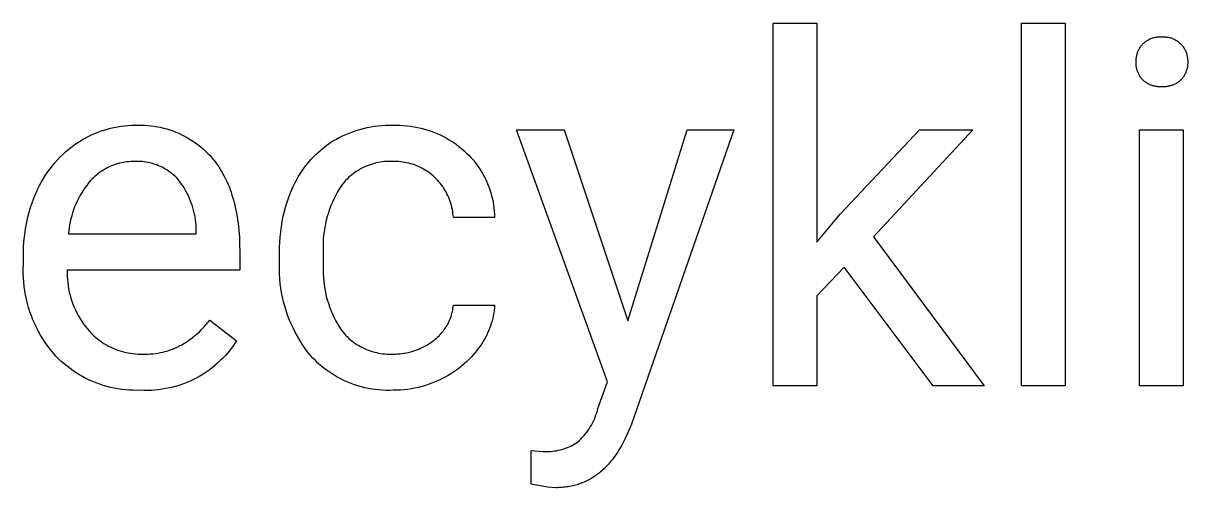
# Model space of a CAD drawing. Header units: millimetres. Extents: x -1283 to 2747, y -259 to 2557.
# Drawn here: x 1512.7 to 1600.6, y -89 to -53.9 of the extents above; entities that cross this region are included whole.
import ezdxf

# ---------------------------------------------------------------- set-up
doc = ezdxf.new("R2010")
doc.units = ezdxf.units.MM
doc.header["$MEASUREMENT"] = 0
doc.layers.add('Domyślny', color=7, linetype='Continuous', true_color=0x000000)

msp = doc.modelspace()

# ---------------------------------------------------------------- linework, layer by layer
at = {"layer": 'Domyślny'}
for p, q in [((1569.295, -81.318), (1569.295, -53.949)), ((1569.295, -53.949), (1572.585, -53.949)), ((1572.585, -53.949), (1572.585, -70.475)), ((1588.033, -81.318), (1588.033, -53.949)), ((1588.033, -53.949), (1591.326, -53.949)), ((1591.326, -53.949), (1591.326, -81.318)), ((1597.312, -55.396), (1597.362, -55.356)), ((1597.362, -55.356), (1597.414, -55.317)), ((1597.414, -55.317), (1597.466, -55.281)), ((1597.466, -55.281), (1597.52, -55.246)), ((1597.52, -55.246), (1597.575, -55.213)), ((1597.575, -55.213), (1597.631, -55.183)), ((1597.631, -55.183), (1597.688, -55.154)), ((1597.688, -55.154), (1597.746, -55.127)), ((1597.746, -55.127), (1597.805, -55.102)), ((1597.805, -55.102), (1597.865, -55.079)), ((1597.865, -55.079), (1597.926, -55.059)), ((1597.926, -55.059), (1597.987, -55.04)), ((1597.987, -55.04), (1598.049, -55.024)), ((1598.049, -55.024), (1598.112, -55.01)), ((1598.112, -55.01), (1598.175, -54.998)), ((1598.175, -54.998), (1598.238, -54.988)), ((1598.238, -54.988), (1598.301, -54.98)), ((1598.301, -54.98), (1598.365, -54.975)), ((1598.365, -54.975), (1598.429, -54.972)), ((1598.429, -54.972), (1598.493, -54.971)), ((1598.493, -54.971), (1598.557, -54.972)), ((1598.557, -54.972), (1598.621, -54.976)), ((1598.621, -54.976), (1598.685, -54.972)), ((1598.685, -54.972), (1598.75, -54.971)), ((1598.75, -54.971), (1598.814, -54.972)), ((1598.814, -54.972), (1598.878, -54.975)), ((1598.878, -54.975), (1598.942, -54.981)), ((1598.942, -54.981), (1599.006, -54.988)), ((1599.006, -54.988), (1599.07, -54.998)), ((1599.07, -54.998), (1599.133, -55.01)), ((1599.133, -55.01), (1599.196, -55.025)), ((1599.196, -55.025), (1599.258, -55.041)), ((1599.258, -55.041), (1599.319, -55.059)), ((1599.319, -55.059), (1599.38, -55.08)), ((1599.38, -55.08), (1599.44, -55.103)), ((1599.44, -55.103), (1599.5, -55.128)), ((1599.5, -55.128), (1599.558, -55.154)), ((1599.558, -55.154), (1599.616, -55.183)), ((1599.616, -55.183), (1599.672, -55.214)), ((1599.672, -55.214), (1599.728, -55.247)), ((1599.728, -55.247), (1599.782, -55.281)), ((1599.782, -55.281), (1599.835, -55.318)), ((1599.835, -55.318), (1599.886, -55.356)), ((1599.886, -55.356), (1599.937, -55.396)), ((1596.757, -56.282), (1596.777, -56.218)), ((1596.777, -56.218), (1596.799, -56.155)), ((1596.799, -56.155), (1596.822, -56.092)), ((1596.822, -56.092), (1596.848, -56.031)), ((1596.848, -56.031), (1596.876, -55.97)), ((1596.876, -55.97), (1596.907, -55.91)), ((1596.907, -55.91), (1596.939, -55.852)), ((1596.939, -55.852), (1596.973, -55.794)), ((1596.973, -55.794), (1597.009, -55.738)), ((1597.009, -55.738), (1597.047, -55.683)), ((1597.047, -55.683), (1597.086, -55.629)), ((1597.086, -55.629), (1597.128, -55.577)), ((1597.128, -55.577), (1597.171, -55.526)), ((1597.171, -55.526), (1597.217, -55.481)), ((1597.217, -55.481), (1597.264, -55.438)), ((1597.264, -55.438), (1597.312, -55.396)), ((1599.937, -55.396), (1599.986, -55.438)), ((1599.986, -55.438), (1600.033, -55.481)), ((1600.033, -55.481), (1600.079, -55.526)), ((1600.079, -55.526), (1600.123, -55.577)), ((1600.123, -55.577), (1600.165, -55.629)), ((1600.165, -55.629), (1600.206, -55.682)), ((1600.206, -55.682), (1600.244, -55.737)), ((1600.244, -55.737), (1600.281, -55.793)), ((1600.281, -55.793), (1600.315, -55.851)), ((1600.315, -55.851), (1600.348, -55.909)), ((1600.348, -55.909), (1600.378, -55.969)), ((1600.378, -55.969), (1600.407, -56.029)), ((1600.407, -56.029), (1600.433, -56.091)), ((1600.433, -56.091), (1600.457, -56.153)), ((1600.457, -56.153), (1600.479, -56.216)), ((1600.479, -56.216), (1600.499, -56.28)), ((1596.681, -56.809), (1596.683, -56.742)), ((1596.682, -56.876), (1596.681, -56.809)), ((1596.681, -56.939), (1596.682, -56.876)), ((1596.682, -57.002), (1596.681, -56.939)), ((1596.686, -57.065), (1596.682, -57.002)), ((1596.683, -56.742), (1596.687, -56.676)), ((1596.691, -57.128), (1596.686, -57.065)), ((1596.687, -56.676), (1596.693, -56.609)), ((1596.698, -57.191), (1596.691, -57.128)), ((1596.693, -56.609), (1596.701, -56.543)), ((1596.701, -56.543), (1596.712, -56.477)), ((1596.712, -56.477), (1596.725, -56.411)), ((1596.725, -56.411), (1596.74, -56.346)), ((1596.74, -56.346), (1596.757, -56.282)), ((1600.499, -56.28), (1600.517, -56.345)), ((1600.517, -56.345), (1600.532, -56.41)), ((1600.532, -56.41), (1600.545, -56.476)), ((1600.545, -56.476), (1600.556, -56.542)), ((1600.556, -56.542), (1600.565, -56.608)), ((1600.567, -57.129), (1600.559, -57.192)), ((1600.565, -56.608), (1600.571, -56.675)), ((1600.573, -57.066), (1600.567, -57.129)), ((1600.571, -56.675), (1600.575, -56.742)), ((1600.576, -57.003), (1600.573, -57.066)), ((1600.575, -56.742), (1600.577, -56.809)), ((1600.577, -56.809), (1600.576, -56.876)), ((1600.576, -56.876), (1600.577, -56.939)), ((1600.577, -56.939), (1600.576, -57.003)), ((1596.708, -57.254), (1596.698, -57.191)), ((1596.72, -57.316), (1596.708, -57.254)), ((1596.733, -57.377), (1596.72, -57.316)), ((1596.749, -57.439), (1596.733, -57.377)), ((1596.767, -57.499), (1596.749, -57.439)), ((1596.787, -57.559), (1596.767, -57.499)), ((1596.808, -57.619), (1596.787, -57.559)), ((1596.832, -57.677), (1596.808, -57.619)), ((1596.858, -57.735), (1596.832, -57.677)), ((1596.885, -57.792), (1596.858, -57.735)), ((1596.915, -57.848), (1596.885, -57.792)), ((1596.946, -57.902), (1596.915, -57.848)), ((1596.98, -57.956), (1596.946, -57.902)), ((1597.014, -58.009), (1596.98, -57.956)), ((1597.051, -58.06), (1597.014, -58.009)), ((1600.238, -58.01), (1600.201, -58.061)), ((1600.274, -57.957), (1600.238, -58.01)), ((1600.307, -57.904), (1600.274, -57.957)), ((1600.339, -57.849), (1600.307, -57.904)), ((1600.369, -57.793), (1600.339, -57.849)), ((1600.397, -57.736), (1600.369, -57.793)), ((1600.423, -57.678), (1600.397, -57.736)), ((1600.447, -57.62), (1600.423, -57.678)), ((1600.47, -57.561), (1600.447, -57.62)), ((1600.49, -57.5), (1600.47, -57.561)), ((1600.508, -57.44), (1600.49, -57.5)), ((1600.524, -57.378), (1600.508, -57.44)), ((1600.538, -57.317), (1600.524, -57.378)), ((1600.55, -57.254), (1600.538, -57.317)), ((1600.559, -57.192), (1600.55, -57.254)), ((1597.09, -58.11), (1597.051, -58.06)), ((1597.13, -58.159), (1597.09, -58.11)), ((1597.171, -58.207), (1597.13, -58.159)), ((1597.217, -58.251), (1597.171, -58.207)), ((1597.265, -58.293), (1597.217, -58.251)), ((1597.314, -58.334), (1597.265, -58.293)), ((1597.365, -58.372), (1597.314, -58.334)), ((1597.416, -58.41), (1597.365, -58.372)), ((1597.469, -58.445), (1597.416, -58.41)), ((1597.523, -58.479), (1597.469, -58.445)), ((1597.578, -58.51), (1597.523, -58.479)), ((1597.635, -58.54), (1597.578, -58.51)), ((1597.692, -58.568), (1597.635, -58.54)), ((1597.75, -58.594), (1597.692, -58.568)), ((1597.809, -58.618), (1597.75, -58.594)), ((1597.869, -58.64), (1597.809, -58.618)), ((1597.929, -58.66), (1597.869, -58.64)), ((1597.99, -58.678), (1597.929, -58.66)), ((1598.052, -58.693), (1597.99, -58.678)), ((1598.114, -58.707), (1598.052, -58.693)), ((1598.177, -58.718), (1598.114, -58.707)), ((1598.24, -58.728), (1598.177, -58.718)), ((1598.303, -58.735), (1598.24, -58.728)), ((1598.367, -58.74), (1598.303, -58.735)), ((1598.43, -58.743), (1598.367, -58.74)), ((1598.494, -58.744), (1598.43, -58.743)), ((1598.558, -58.742), (1598.494, -58.744)), ((1598.621, -58.739), (1598.558, -58.742)), ((1598.685, -58.742), (1598.621, -58.739)), ((1598.749, -58.744), (1598.685, -58.742)), ((1598.813, -58.743), (1598.749, -58.744)), ((1598.877, -58.74), (1598.813, -58.743)), ((1598.941, -58.735), (1598.877, -58.74)), ((1599.004, -58.727), (1598.941, -58.735)), ((1599.067, -58.718), (1599.004, -58.727)), ((1599.13, -58.706), (1599.067, -58.718)), ((1599.193, -58.693), (1599.13, -58.706)), ((1599.255, -58.677), (1599.193, -58.693)), ((1599.316, -58.659), (1599.255, -58.677)), ((1599.377, -58.639), (1599.316, -58.659)), ((1599.437, -58.617), (1599.377, -58.639)), ((1599.496, -58.593), (1599.437, -58.617)), ((1599.555, -58.567), (1599.496, -58.593)), ((1599.612, -58.54), (1599.555, -58.567)), ((1599.669, -58.51), (1599.612, -58.54)), ((1599.724, -58.478), (1599.669, -58.51)), ((1599.779, -58.445), (1599.724, -58.478)), ((1599.832, -58.409), (1599.779, -58.445)), ((1599.884, -58.372), (1599.832, -58.409)), ((1599.935, -58.333), (1599.884, -58.372)), ((1599.984, -58.293), (1599.935, -58.333)), ((1600.033, -58.251), (1599.984, -58.293)), ((1600.079, -58.207), (1600.033, -58.251)), ((1600.121, -58.16), (1600.079, -58.207)), ((1600.162, -58.111), (1600.121, -58.16)), ((1600.201, -58.061), (1600.162, -58.111)), ((1517.533, -62.517), (1517.77, -62.399)), ((1517.77, -62.399), (1518.011, -62.288)), ((1518.011, -62.288), (1518.256, -62.186)), ((1518.256, -62.186), (1518.504, -62.093)), ((1518.504, -62.093), (1518.756, -62.008)), ((1518.756, -62.008), (1519.01, -61.932)), ((1519.01, -61.932), (1519.267, -61.865)), ((1519.267, -61.865), (1519.525, -61.807)), ((1519.525, -61.807), (1519.786, -61.757)), ((1519.786, -61.757), (1520.048, -61.717)), ((1520.048, -61.717), (1520.312, -61.686)), ((1520.312, -61.686), (1520.576, -61.663)), ((1520.576, -61.663), (1520.841, -61.65)), ((1520.841, -61.65), (1521.106, -61.647)), ((1521.106, -61.647), (1521.349, -61.638)), ((1521.349, -61.638), (1521.592, -61.637)), ((1521.592, -61.637), (1521.835, -61.644)), ((1521.835, -61.644), (1522.078, -61.66)), ((1522.078, -61.66), (1522.32, -61.683)), ((1522.32, -61.683), (1522.561, -61.715)), ((1522.561, -61.715), (1522.801, -61.755)), ((1522.801, -61.755), (1523.039, -61.803)), ((1523.039, -61.803), (1523.276, -61.859)), ((1523.276, -61.859), (1523.511, -61.923)), ((1523.511, -61.923), (1523.743, -61.995)), ((1523.743, -61.995), (1523.973, -62.075)), ((1523.973, -62.075), (1524.199, -62.163)), ((1524.199, -62.163), (1524.423, -62.258)), ((1524.423, -62.258), (1524.644, -62.36)), ((1524.644, -62.36), (1524.861, -62.47)), ((1536.771, -62.459), (1537.027, -62.342)), ((1537.027, -62.342), (1537.287, -62.234)), ((1537.287, -62.234), (1537.55, -62.135)), ((1537.55, -62.135), (1537.817, -62.045)), ((1537.817, -62.045), (1538.086, -61.963)), ((1538.086, -61.963), (1538.358, -61.891)), ((1538.358, -61.891), (1538.633, -61.828)), ((1538.633, -61.828), (1538.909, -61.774)), ((1538.909, -61.774), (1539.187, -61.729)), ((1539.187, -61.729), (1539.466, -61.694)), ((1539.466, -61.694), (1539.746, -61.668)), ((1539.746, -61.668), (1540.027, -61.651)), ((1540.027, -61.651), (1540.309, -61.644)), ((1540.309, -61.644), (1540.59, -61.647)), ((1540.59, -61.647), (1540.857, -61.642)), ((1540.857, -61.642), (1541.123, -61.647)), ((1541.123, -61.647), (1541.389, -61.661)), ((1541.389, -61.661), (1541.654, -61.684)), ((1541.654, -61.684), (1541.919, -61.717)), ((1541.919, -61.717), (1542.182, -61.758)), ((1542.182, -61.758), (1542.443, -61.809)), ((1542.443, -61.809), (1542.703, -61.868)), ((1542.703, -61.868), (1542.96, -61.936)), ((1542.96, -61.936), (1543.215, -62.014)), ((1543.215, -62.014), (1543.467, -62.1)), ((1543.467, -62.1), (1543.716, -62.194)), ((1543.716, -62.194), (1543.962, -62.297)), ((1543.962, -62.297), (1544.204, -62.409)), ((1556.787, -81.026), (1549.918, -61.989)), ((1549.918, -61.989), (1553.513, -61.989)), ((1553.513, -61.989), (1558.316, -76.419)), ((1558.316, -76.419), (1562.8, -61.989)), ((1566.323, -61.989), (1558.583, -84.212)), ((1562.8, -61.989), (1566.323, -61.989)), ((1574.346, -68.35), (1580.341, -61.989)), ((1584.345, -61.989), (1576.853, -70.063)), ((1580.341, -61.989), (1584.345, -61.989)), ((1596.949, -81.318), (1596.949, -61.989)), ((1596.949, -61.989), (1600.242, -61.989)), ((1600.242, -61.989), (1600.242, -81.318)), ((1516.131, -63.446), (1516.364, -63.263)), ((1516.364, -63.263), (1516.603, -63.088)), ((1516.603, -63.088), (1516.847, -62.922)), ((1516.847, -62.922), (1517.071, -62.779)), ((1517.071, -62.779), (1517.3, -62.644)), ((1517.3, -62.644), (1517.533, -62.517)), ((1524.861, -62.47), (1525.074, -62.587)), ((1525.074, -62.587), (1525.283, -62.712)), ((1525.283, -62.712), (1525.487, -62.843)), ((1525.487, -62.843), (1525.687, -62.981)), ((1525.687, -62.981), (1525.883, -63.126)), ((1525.883, -63.126), (1526.073, -63.277)), ((1526.073, -63.277), (1526.258, -63.435)), ((1535.369, -63.327), (1535.583, -63.164)), ((1535.583, -63.164), (1535.803, -63.008)), ((1535.803, -63.008), (1536.028, -62.86)), ((1536.028, -62.86), (1536.271, -62.718)), ((1536.271, -62.718), (1536.519, -62.584)), ((1536.519, -62.584), (1536.771, -62.459)), ((1544.204, -62.409), (1544.441, -62.529)), ((1544.441, -62.529), (1544.675, -62.656)), ((1544.675, -62.656), (1544.904, -62.792)), ((1544.904, -62.792), (1545.128, -62.936)), ((1545.128, -62.936), (1545.347, -63.088)), ((1545.347, -63.088), (1545.561, -63.246)), ((1545.561, -63.246), (1545.769, -63.412)), ((1515.269, -64.254), (1515.474, -64.041)), ((1515.474, -64.041), (1515.686, -63.835)), ((1515.686, -63.835), (1515.905, -63.636)), ((1515.905, -63.636), (1516.131, -63.446)), ((1526.258, -63.435), (1526.438, -63.599)), ((1526.438, -63.599), (1526.612, -63.769)), ((1526.612, -63.769), (1526.78, -63.944)), ((1526.78, -63.944), (1526.942, -64.126)), ((1526.942, -64.126), (1527.07, -64.283)), ((1534.387, -64.246), (1534.57, -64.049)), ((1534.57, -64.049), (1534.761, -63.858)), ((1534.761, -63.858), (1534.957, -63.674)), ((1534.957, -63.674), (1535.16, -63.497)), ((1535.16, -63.497), (1535.369, -63.327)), ((1545.769, -63.412), (1545.972, -63.586)), ((1545.972, -63.586), (1546.145, -63.747)), ((1546.145, -63.747), (1546.313, -63.915)), ((1546.313, -63.915), (1546.474, -64.088)), ((1546.474, -64.088), (1546.63, -64.267)), ((1514.526, -65.174), (1514.7, -64.935)), ((1514.7, -64.935), (1514.881, -64.701)), ((1514.881, -64.701), (1515.071, -64.474)), ((1515.071, -64.474), (1515.269, -64.254)), ((1518.81, -64.978), (1518.681, -65.055)), ((1518.941, -64.904), (1518.81, -64.978)), ((1519.074, -64.836), (1518.941, -64.904)), ((1519.21, -64.772), (1519.074, -64.836)), ((1519.348, -64.712), (1519.21, -64.772)), ((1519.488, -64.658), (1519.348, -64.712)), ((1519.629, -64.608), (1519.488, -64.658)), ((1519.773, -64.563), (1519.629, -64.608)), ((1519.917, -64.523), (1519.773, -64.563)), ((1520.063, -64.488), (1519.917, -64.523)), ((1520.21, -64.458), (1520.063, -64.488)), ((1520.358, -64.433), (1520.21, -64.458)), ((1520.507, -64.413), (1520.358, -64.433)), ((1520.656, -64.398), (1520.507, -64.413)), ((1520.806, -64.388), (1520.656, -64.398)), ((1520.956, -64.383), (1520.806, -64.388)), ((1521.106, -64.383), (1520.956, -64.383)), ((1521.247, -64.379), (1521.106, -64.383)), ((1521.388, -64.38), (1521.247, -64.379)), ((1521.529, -64.385), (1521.388, -64.38)), ((1521.67, -64.396), (1521.529, -64.385)), ((1521.81, -64.411), (1521.67, -64.396)), ((1521.95, -64.431), (1521.81, -64.411)), ((1522.089, -64.455), (1521.95, -64.431)), ((1522.227, -64.484), (1522.089, -64.455)), ((1522.364, -64.518), (1522.227, -64.484)), ((1522.5, -64.557), (1522.364, -64.518)), ((1522.634, -64.6), (1522.5, -64.557)), ((1522.767, -64.648), (1522.634, -64.6)), ((1522.898, -64.7), (1522.767, -64.648)), ((1523.027, -64.756), (1522.898, -64.7)), ((1523.154, -64.817), (1523.027, -64.756)), ((1523.279, -64.883), (1523.154, -64.817)), ((1523.402, -64.952), (1523.279, -64.883)), ((1523.522, -65.026), (1523.402, -64.952)), ((1523.64, -65.103), (1523.522, -65.026)), ((1527.07, -64.283), (1527.194, -64.444)), ((1527.194, -64.444), (1527.314, -64.609)), ((1527.314, -64.609), (1527.43, -64.779)), ((1527.43, -64.779), (1527.542, -64.952)), ((1527.542, -64.952), (1527.649, -65.13)), ((1533.723, -65.093), (1533.878, -64.873)), ((1533.878, -64.873), (1534.04, -64.658)), ((1534.04, -64.658), (1534.21, -64.449)), ((1534.21, -64.449), (1534.387, -64.246)), ((1538.003, -65.028), (1537.868, -65.112)), ((1538.141, -64.949), (1538.003, -65.028)), ((1538.282, -64.875), (1538.141, -64.949)), ((1538.425, -64.805), (1538.282, -64.875)), ((1538.571, -64.741), (1538.425, -64.805)), ((1538.718, -64.682), (1538.571, -64.741)), ((1538.868, -64.627), (1538.718, -64.682)), ((1539.019, -64.578), (1538.868, -64.627)), ((1539.172, -64.535), (1539.019, -64.578)), ((1539.327, -64.496), (1539.172, -64.535)), ((1539.482, -64.463), (1539.327, -64.496)), ((1539.639, -64.435), (1539.482, -64.463)), ((1539.796, -64.413), (1539.639, -64.435)), ((1539.955, -64.396), (1539.796, -64.413)), ((1540.113, -64.385), (1539.955, -64.396)), ((1540.272, -64.379), (1540.113, -64.385)), ((1540.431, -64.378), (1540.272, -64.379)), ((1540.59, -64.383), (1540.431, -64.378)), ((1540.74, -64.382), (1540.59, -64.383)), ((1540.89, -64.386), (1540.74, -64.382)), ((1541.039, -64.394), (1540.89, -64.386)), ((1541.189, -64.408), (1541.039, -64.394)), ((1541.337, -64.427), (1541.189, -64.408)), ((1541.485, -64.45), (1541.337, -64.427)), ((1541.632, -64.479), (1541.485, -64.45)), ((1541.778, -64.513), (1541.632, -64.479)), ((1541.923, -64.552), (1541.778, -64.513)), ((1542.066, -64.595), (1541.923, -64.552)), ((1542.208, -64.643), (1542.066, -64.595)), ((1542.348, -64.697), (1542.208, -64.643)), ((1542.486, -64.755), (1542.348, -64.697)), ((1542.622, -64.817), (1542.486, -64.755)), ((1542.756, -64.884), (1542.622, -64.817)), ((1542.888, -64.956), (1542.756, -64.884)), ((1543.017, -65.032), (1542.888, -64.956)), ((1543.143, -65.112), (1543.017, -65.032)), ((1546.63, -64.267), (1546.78, -64.45)), ((1546.78, -64.45), (1546.923, -64.639)), ((1546.923, -64.639), (1547.059, -64.833)), ((1547.059, -64.833), (1547.189, -65.031)), ((1547.189, -65.031), (1547.312, -65.234)), ((1514.056, -65.927), (1514.204, -65.67)), ((1514.204, -65.67), (1514.361, -65.419)), ((1514.361, -65.419), (1514.526, -65.174)), ((1517.763, -65.823), (1517.613, -66.002)), ((1517.866, -65.713), (1517.763, -65.823)), ((1517.972, -65.608), (1517.866, -65.713)), ((1518.082, -65.506), (1517.972, -65.608)), ((1518.196, -65.408), (1518.082, -65.506)), ((1518.313, -65.313), (1518.196, -65.408)), ((1518.433, -65.223), (1518.313, -65.313)), ((1518.555, -65.137), (1518.433, -65.223)), ((1518.681, -65.055), (1518.555, -65.137)), ((1523.755, -65.185), (1523.64, -65.103)), ((1523.867, -65.27), (1523.755, -65.185)), ((1523.977, -65.359), (1523.867, -65.27)), ((1524.083, -65.452), (1523.977, -65.359)), ((1524.186, -65.549), (1524.083, -65.452)), ((1524.286, -65.649), (1524.186, -65.549)), ((1524.382, -65.752), (1524.286, -65.649)), ((1524.509, -65.917), (1524.382, -65.752)), ((1524.63, -66.086), (1524.509, -65.917)), ((1527.649, -65.13), (1527.753, -65.312)), ((1527.753, -65.312), (1527.852, -65.499)), ((1527.852, -65.499), (1527.948, -65.689)), ((1527.948, -65.689), (1528.039, -65.884)), ((1528.039, -65.884), (1528.127, -66.082)), ((1533.181, -66.023), (1533.304, -65.784)), ((1533.304, -65.784), (1533.436, -65.549)), ((1533.436, -65.549), (1533.576, -65.319)), ((1533.576, -65.319), (1533.723, -65.093)), ((1537.013, -65.822), (1536.906, -65.939)), ((1537.125, -65.708), (1537.013, -65.822)), ((1537.24, -65.598), (1537.125, -65.708)), ((1537.359, -65.492), (1537.24, -65.598)), ((1537.481, -65.391), (1537.359, -65.492)), ((1537.607, -65.293), (1537.481, -65.391)), ((1537.736, -65.2), (1537.607, -65.293)), ((1537.868, -65.112), (1537.736, -65.2)), ((1543.267, -65.197), (1543.143, -65.112)), ((1543.388, -65.285), (1543.267, -65.197)), ((1543.505, -65.378), (1543.388, -65.285)), ((1543.62, -65.475), (1543.505, -65.378)), ((1543.731, -65.575), (1543.62, -65.475)), ((1543.843, -65.684), (1543.731, -65.575)), ((1543.951, -65.797), (1543.843, -65.684)), ((1544.056, -65.913), (1543.951, -65.797)), ((1544.156, -66.033), (1544.056, -65.913)), ((1547.312, -65.234), (1547.429, -65.44)), ((1547.429, -65.44), (1547.537, -65.651)), ((1547.537, -65.651), (1547.639, -65.865)), ((1547.639, -65.865), (1547.733, -66.082)), ((1513.489, -67.148), (1513.632, -66.798)), ((1513.632, -66.798), (1513.787, -66.453)), ((1513.787, -66.453), (1513.917, -66.188)), ((1513.917, -66.188), (1514.056, -65.927)), ((1517.077, -66.768), (1516.959, -66.97)), ((1517.201, -66.57), (1517.077, -66.768)), ((1517.332, -66.376), (1517.201, -66.57)), ((1517.469, -66.187), (1517.332, -66.376)), ((1517.613, -66.002), (1517.469, -66.187)), ((1524.746, -66.259), (1524.63, -66.086)), ((1524.856, -66.436), (1524.746, -66.259)), ((1524.96, -66.617), (1524.856, -66.436)), ((1525.057, -66.801), (1524.96, -66.617)), ((1528.127, -66.082), (1528.21, -66.285)), ((1528.21, -66.285), (1528.289, -66.492)), ((1528.289, -66.492), (1528.364, -66.704)), ((1528.364, -66.704), (1528.436, -66.919)), ((1532.763, -67), (1532.908, -66.631)), ((1532.908, -66.631), (1533.065, -66.266)), ((1533.065, -66.266), (1533.181, -66.023)), ((1536.403, -66.677), (1536.265, -66.931)), ((1536.549, -66.429), (1536.403, -66.677)), ((1536.704, -66.185), (1536.549, -66.429)), ((1536.803, -66.06), (1536.704, -66.185)), ((1536.906, -65.939), (1536.803, -66.06)), ((1544.252, -66.157), (1544.156, -66.033)), ((1544.344, -66.283), (1544.252, -66.157)), ((1544.431, -66.413), (1544.344, -66.283)), ((1544.514, -66.546), (1544.431, -66.413)), ((1544.592, -66.681), (1544.514, -66.546)), ((1544.665, -66.82), (1544.592, -66.681)), ((1547.733, -66.082), (1547.82, -66.302)), ((1547.82, -66.302), (1547.899, -66.526)), ((1547.899, -66.526), (1547.971, -66.752)), ((1547.971, -66.752), (1548.035, -66.98)), ((1513.237, -67.86), (1513.357, -67.502)), ((1513.357, -67.502), (1513.489, -67.148)), ((1516.648, -67.598), (1516.558, -67.814)), ((1516.744, -67.385), (1516.648, -67.598)), ((1516.848, -67.176), (1516.744, -67.385)), ((1516.959, -66.97), (1516.848, -67.176)), ((1525.149, -66.988), (1525.057, -66.801)), ((1525.234, -67.178), (1525.149, -66.988)), ((1525.313, -67.371), (1525.234, -67.178)), ((1525.385, -67.567), (1525.313, -67.371)), ((1525.45, -67.765), (1525.385, -67.567)), ((1528.436, -66.919), (1528.503, -67.139)), ((1528.503, -67.139), (1528.566, -67.362)), ((1528.566, -67.362), (1528.625, -67.59)), ((1528.625, -67.59), (1528.679, -67.823)), ((1532.511, -67.753), (1532.631, -67.374)), ((1532.631, -67.374), (1532.763, -67)), ((1536.015, -67.452), (1535.904, -67.718)), ((1536.136, -67.189), (1536.015, -67.452)), ((1536.265, -66.931), (1536.136, -67.189)), ((1544.733, -66.96), (1544.665, -66.82)), ((1544.797, -67.103), (1544.733, -66.96)), ((1544.855, -67.248), (1544.797, -67.103)), ((1544.908, -67.395), (1544.855, -67.248)), ((1544.956, -67.544), (1544.908, -67.395)), ((1544.999, -67.694), (1544.956, -67.544)), ((1548.035, -66.98), (1548.091, -67.21)), ((1548.091, -67.21), (1548.139, -67.442)), ((1548.139, -67.442), (1548.179, -67.676)), ((1548.179, -67.676), (1548.211, -67.911)), ((1513.031, -68.587), (1513.128, -68.221)), ((1513.128, -68.221), (1513.237, -67.86)), ((1516.334, -68.478), (1516.274, -68.704)), ((1516.401, -68.254), (1516.334, -68.478)), ((1516.476, -68.033), (1516.401, -68.254)), ((1516.558, -67.814), (1516.476, -68.033)), ((1525.509, -67.965), (1525.45, -67.765)), ((1525.561, -68.166), (1525.509, -67.965)), ((1525.607, -68.37), (1525.561, -68.166)), ((1525.645, -68.574), (1525.607, -68.37)), ((1528.679, -67.823), (1528.73, -68.059)), ((1528.73, -68.059), (1528.777, -68.299)), ((1528.777, -68.299), (1528.82, -68.544)), ((1528.82, -68.544), (1528.858, -68.793)), ((1532.231, -68.91), (1532.311, -68.521)), ((1532.311, -68.521), (1532.405, -68.135)), ((1532.405, -68.135), (1532.511, -67.753)), ((1535.626, -68.539), (1535.552, -68.818)), ((1535.709, -68.262), (1535.626, -68.539)), ((1535.802, -67.989), (1535.709, -68.262)), ((1535.904, -67.718), (1535.802, -67.989)), ((1545.037, -67.846), (1544.999, -67.694)), ((1545.069, -67.999), (1545.037, -67.846)), ((1545.096, -68.153), (1545.069, -67.999)), ((1545.118, -68.308), (1545.096, -68.153)), ((1545.134, -68.464), (1545.118, -68.308)), ((1545.145, -68.62), (1545.134, -68.464)), ((1548.211, -67.911), (1548.235, -68.146)), ((1548.235, -68.146), (1548.25, -68.383)), ((1548.25, -68.383), (1548.258, -68.62)), ((1572.585, -70.475), (1574.346, -68.35)), ((1512.813, -69.698), (1512.874, -69.325)), ((1512.874, -69.325), (1512.947, -68.955)), ((1512.947, -68.955), (1513.031, -68.587)), ((1516.14, -69.392), (1516.111, -69.624)), ((1516.177, -69.161), (1516.14, -69.392)), ((1516.221, -68.932), (1516.177, -69.161)), ((1516.274, -68.704), (1516.221, -68.932)), ((1525.676, -68.78), (1525.645, -68.574)), ((1525.701, -68.987), (1525.676, -68.78)), ((1525.719, -69.195), (1525.701, -68.987)), ((1525.729, -69.403), (1525.719, -69.195)), ((1525.733, -69.611), (1525.729, -69.403)), ((1528.858, -68.793), (1528.893, -69.046)), ((1528.893, -69.046), (1528.95, -69.564)), ((1532.111, -69.694), (1532.164, -69.301)), ((1532.164, -69.301), (1532.231, -68.91)), ((1535.433, -69.383), (1535.388, -69.668)), ((1535.488, -69.099), (1535.433, -69.383)), ((1535.552, -68.818), (1535.488, -69.099)), ((1548.258, -68.62), (1545.145, -68.62)), ((1512.728, -70.449), (1512.764, -70.073)), ((1512.764, -70.073), (1512.813, -69.698)), ((1516.111, -69.624), (1516.09, -69.857)), ((1516.09, -69.857), (1525.733, -69.857)), ((1525.733, -69.857), (1525.733, -69.611)), ((1528.95, -69.564), (1528.99, -70.1)), ((1528.99, -70.1), (1529.015, -70.652)), ((1532.045, -70.485), (1532.071, -70.089)), ((1532.071, -70.089), (1532.111, -69.694)), ((1535.328, -70.242), (1535.312, -70.531)), ((1535.353, -69.955), (1535.328, -70.242)), ((1535.388, -69.668), (1535.353, -69.955)), ((1576.853, -70.063), (1585.216, -81.318)), ((1512.692, -71.203), (1512.704, -70.826)), ((1512.704, -70.826), (1512.728, -70.449)), ((1529.015, -70.652), (1529.023, -71.22)), ((1532.032, -70.882), (1532.045, -70.485)), ((1532.032, -71.279), (1532.032, -70.882)), ((1535.312, -70.531), (1535.307, -70.819)), ((1535.307, -70.819), (1535.311, -71.108)), ((1535.311, -71.108), (1535.325, -71.397)), ((1512.693, -71.581), (1512.692, -71.203)), ((1512.693, -72.188), (1512.693, -71.581)), ((1529.023, -71.22), (1529.023, -72.594)), ((1532.018, -72.184), (1532.032, -71.832)), ((1532.032, -71.832), (1532.032, -71.279)), ((1535.325, -72.017), (1535.312, -72.3)), ((1535.325, -71.397), (1535.325, -72.017)), ((1512.682, -72.514), (1512.693, -72.188)), ((1512.682, -72.84), (1512.682, -72.514)), ((1512.694, -73.167), (1512.682, -72.84)), ((1529.023, -72.594), (1515.983, -72.594)), ((1515.983, -72.594), (1515.983, -72.831)), ((1515.983, -72.831), (1515.991, -73.069)), ((1532.016, -72.535), (1532.018, -72.184)), ((1532.026, -72.887), (1532.016, -72.535)), ((1532.047, -73.238), (1532.026, -72.887)), ((1535.312, -72.3), (1535.308, -72.583)), ((1535.308, -72.583), (1535.315, -72.867)), ((1535.315, -72.867), (1535.331, -73.15)), ((1574.648, -72.367), (1572.585, -74.529)), ((1581.354, -81.318), (1574.648, -72.367)), ((1512.717, -73.492), (1512.694, -73.167)), ((1512.75, -73.817), (1512.717, -73.492)), ((1512.795, -74.14), (1512.75, -73.817)), ((1515.991, -73.069), (1516.007, -73.306)), ((1516.007, -73.306), (1516.032, -73.542)), ((1516.032, -73.542), (1516.065, -73.777)), ((1516.065, -73.777), (1516.106, -74.011)), ((1532.08, -73.588), (1532.047, -73.238)), ((1532.125, -73.936), (1532.08, -73.588)), ((1535.331, -73.15), (1535.356, -73.432)), ((1535.356, -73.432), (1535.392, -73.714)), ((1535.392, -73.714), (1535.437, -73.994)), ((1512.851, -74.462), (1512.795, -74.14)), ((1512.918, -74.782), (1512.851, -74.462)), ((1516.106, -74.011), (1516.155, -74.243)), ((1516.155, -74.243), (1516.213, -74.473)), ((1516.213, -74.473), (1516.278, -74.702)), ((1516.278, -74.702), (1516.351, -74.927)), ((1532.182, -74.283), (1532.125, -73.936)), ((1532.25, -74.628), (1532.182, -74.283)), ((1532.329, -74.971), (1532.25, -74.628)), ((1535.437, -73.994), (1535.491, -74.272)), ((1535.491, -74.272), (1535.555, -74.548)), ((1535.555, -74.548), (1535.628, -74.822)), ((1572.585, -74.529), (1572.585, -81.318)), ((1512.995, -75.099), (1512.918, -74.782)), ((1513.084, -75.413), (1512.995, -75.099)), ((1513.183, -75.724), (1513.084, -75.413)), ((1516.351, -74.927), (1516.432, -75.151)), ((1516.432, -75.151), (1516.521, -75.371)), ((1516.521, -75.371), (1516.618, -75.588)), ((1516.618, -75.588), (1516.722, -75.801)), ((1532.42, -75.311), (1532.329, -74.971)), ((1532.523, -75.647), (1532.42, -75.311)), ((1535.628, -74.822), (1535.711, -75.093)), ((1535.711, -75.093), (1535.803, -75.362)), ((1535.803, -75.362), (1535.904, -75.626)), ((1545.094, -75.606), (1545.115, -75.483)), ((1545.115, -75.483), (1545.132, -75.361)), ((1545.132, -75.361), (1545.145, -75.237)), ((1545.145, -75.237), (1548.258, -75.237)), ((1548.242, -75.436), (1548.22, -75.635)), ((1548.258, -75.237), (1548.242, -75.436)), ((1513.292, -76.032), (1513.183, -75.724)), ((1513.412, -76.335), (1513.292, -76.032)), ((1513.542, -76.635), (1513.412, -76.335)), ((1516.722, -75.801), (1516.833, -76.011)), ((1516.833, -76.011), (1516.952, -76.217)), ((1516.952, -76.217), (1517.077, -76.418)), ((1517.077, -76.418), (1517.21, -76.615)), ((1526.617, -76.547), (1526.764, -76.362)), ((1526.764, -76.362), (1528.774, -77.931)), ((1532.636, -75.98), (1532.523, -75.647)), ((1532.761, -76.308), (1532.636, -75.98)), ((1532.897, -76.633), (1532.761, -76.308)), ((1535.904, -75.626), (1536.014, -75.888)), ((1536.014, -75.888), (1536.133, -76.145)), ((1536.133, -76.145), (1536.261, -76.398)), ((1536.261, -76.398), (1536.397, -76.647)), ((1544.782, -76.544), (1544.835, -76.432)), ((1544.835, -76.432), (1544.884, -76.318)), ((1544.884, -76.318), (1544.929, -76.202)), ((1544.929, -76.202), (1544.97, -76.085)), ((1544.97, -76.085), (1545.007, -75.967)), ((1545.007, -75.967), (1545.04, -75.848)), ((1545.04, -75.848), (1545.069, -75.727)), ((1545.069, -75.727), (1545.094, -75.606)), ((1548.065, -76.417), (1548.009, -76.609)), ((1548.113, -76.224), (1548.065, -76.417)), ((1548.155, -76.029), (1548.113, -76.224)), ((1548.191, -75.832), (1548.155, -76.029)), ((1548.22, -75.635), (1548.191, -75.832)), ((1513.683, -76.93), (1513.542, -76.635)), ((1513.833, -77.219), (1513.683, -76.93)), ((1513.993, -77.504), (1513.833, -77.219)), ((1517.21, -76.615), (1517.349, -76.807)), ((1517.349, -76.807), (1517.495, -76.994)), ((1517.495, -76.994), (1517.648, -77.176)), ((1517.648, -77.176), (1517.771, -77.31)), ((1517.771, -77.31), (1517.899, -77.439)), ((1525.796, -77.394), (1525.971, -77.235)), ((1525.971, -77.235), (1526.14, -77.071)), ((1526.14, -77.071), (1526.305, -76.902)), ((1526.305, -76.902), (1526.464, -76.727)), ((1526.464, -76.727), (1526.617, -76.547)), ((1533.043, -76.952), (1532.897, -76.633)), ((1533.2, -77.267), (1533.043, -76.952)), ((1533.368, -77.576), (1533.2, -77.267)), ((1536.397, -76.647), (1536.542, -76.891)), ((1536.542, -76.891), (1536.695, -77.13)), ((1536.695, -77.13), (1536.795, -77.254)), ((1536.795, -77.254), (1536.899, -77.376)), ((1544.232, -77.366), (1544.313, -77.272)), ((1544.313, -77.272), (1544.39, -77.175)), ((1544.39, -77.175), (1544.464, -77.075)), ((1544.464, -77.075), (1544.535, -76.974)), ((1544.535, -76.974), (1544.602, -76.869)), ((1544.602, -76.869), (1544.666, -76.763)), ((1544.666, -76.763), (1544.726, -76.655)), ((1544.726, -76.655), (1544.782, -76.544)), ((1547.806, -77.172), (1547.725, -77.355)), ((1547.88, -76.987), (1547.806, -77.172)), ((1547.948, -76.799), (1547.88, -76.987)), ((1548.009, -76.609), (1547.948, -76.799)), ((1514.162, -77.783), (1513.993, -77.504)), ((1514.342, -78.056), (1514.162, -77.783)), ((1514.53, -78.322), (1514.342, -78.056)), ((1517.899, -77.439), (1518.032, -77.564)), ((1518.032, -77.564), (1518.169, -77.684)), ((1518.169, -77.684), (1518.31, -77.799)), ((1518.31, -77.799), (1518.454, -77.909)), ((1518.454, -77.909), (1518.603, -78.014)), ((1518.603, -78.014), (1518.755, -78.114)), ((1518.755, -78.114), (1518.91, -78.209)), ((1518.91, -78.209), (1519.069, -78.298)), ((1524.477, -78.31), (1524.648, -78.221)), ((1524.648, -78.221), (1524.85, -78.099)), ((1524.85, -78.099), (1525.048, -77.97)), ((1525.048, -77.97), (1525.242, -77.835)), ((1525.242, -77.835), (1525.431, -77.694)), ((1525.431, -77.694), (1525.616, -77.547)), ((1525.616, -77.547), (1525.796, -77.394)), ((1528.622, -78.162), (1528.462, -78.386)), ((1528.774, -77.931), (1528.622, -78.162)), ((1533.545, -77.88), (1533.368, -77.576)), ((1533.733, -78.177), (1533.545, -77.88)), ((1533.931, -78.468), (1533.733, -78.177)), ((1536.899, -77.376), (1537.007, -77.493)), ((1537.007, -77.493), (1537.12, -77.607)), ((1537.12, -77.607), (1537.236, -77.717)), ((1537.236, -77.717), (1537.356, -77.823)), ((1537.356, -77.823), (1537.479, -77.925)), ((1537.479, -77.925), (1537.606, -78.022)), ((1537.606, -78.022), (1537.736, -78.115)), ((1537.736, -78.115), (1537.87, -78.203)), ((1537.87, -78.203), (1538.006, -78.287)), ((1543.142, -78.248), (1543.283, -78.161)), ((1543.283, -78.161), (1543.421, -78.069)), ((1543.421, -78.069), (1543.555, -77.972)), ((1543.555, -77.972), (1543.687, -77.87)), ((1543.687, -77.87), (1543.784, -77.794)), ((1543.784, -77.794), (1543.88, -77.714)), ((1543.88, -77.714), (1543.972, -77.632)), ((1543.972, -77.632), (1544.062, -77.546)), ((1544.062, -77.546), (1544.148, -77.457)), ((1544.148, -77.457), (1544.232, -77.366)), ((1547.235, -78.223), (1547.12, -78.386)), ((1547.344, -78.056), (1547.235, -78.223)), ((1547.448, -77.886), (1547.344, -78.056)), ((1547.547, -77.712), (1547.448, -77.886)), ((1547.639, -77.535), (1547.547, -77.712)), ((1547.725, -77.355), (1547.639, -77.535)), ((1514.727, -78.583), (1514.53, -78.322)), ((1514.933, -78.836), (1514.727, -78.583)), ((1515.148, -79.082), (1514.933, -78.836)), ((1515.347, -79.283), (1515.148, -79.082)), ((1519.069, -78.298), (1519.231, -78.381)), ((1519.231, -78.381), (1519.395, -78.459)), ((1519.395, -78.459), (1519.562, -78.531)), ((1519.562, -78.531), (1519.732, -78.598)), ((1519.732, -78.598), (1519.903, -78.658)), ((1519.903, -78.658), (1520.077, -78.712)), ((1520.077, -78.712), (1520.252, -78.761)), ((1520.252, -78.761), (1520.429, -78.803)), ((1520.429, -78.803), (1520.608, -78.839)), ((1520.608, -78.839), (1520.787, -78.868)), ((1520.787, -78.868), (1520.968, -78.892)), ((1520.968, -78.892), (1521.149, -78.909)), ((1521.149, -78.909), (1521.33, -78.92)), ((1521.33, -78.92), (1521.512, -78.925)), ((1521.512, -78.925), (1521.694, -78.923)), ((1521.694, -78.923), (1521.886, -78.926)), ((1521.886, -78.926), (1522.078, -78.922)), ((1522.078, -78.922), (1522.27, -78.912)), ((1522.27, -78.912), (1522.461, -78.896)), ((1522.461, -78.896), (1522.652, -78.874)), ((1522.652, -78.874), (1522.841, -78.845)), ((1522.841, -78.845), (1523.03, -78.81)), ((1523.03, -78.81), (1523.218, -78.769)), ((1523.218, -78.769), (1523.404, -78.721)), ((1523.404, -78.721), (1523.588, -78.668)), ((1523.588, -78.668), (1523.77, -78.608)), ((1523.77, -78.608), (1523.951, -78.542)), ((1523.951, -78.542), (1524.129, -78.471)), ((1524.129, -78.471), (1524.304, -78.393)), ((1524.304, -78.393), (1524.477, -78.31)), ((1527.938, -79.027), (1527.749, -79.228)), ((1528.12, -78.819), (1527.938, -79.027)), ((1528.295, -78.606), (1528.12, -78.819)), ((1528.462, -78.386), (1528.295, -78.606)), ((1534.138, -78.752), (1533.931, -78.468)), ((1534.355, -79.029), (1534.138, -78.752)), ((1534.538, -79.226), (1534.355, -79.029)), ((1538.006, -78.287), (1538.145, -78.365)), ((1538.145, -78.365), (1538.287, -78.44)), ((1538.287, -78.44), (1538.431, -78.509)), ((1538.431, -78.509), (1538.577, -78.573)), ((1538.577, -78.573), (1538.726, -78.632)), ((1538.726, -78.632), (1538.877, -78.686)), ((1538.877, -78.686), (1539.029, -78.734)), ((1539.029, -78.734), (1539.183, -78.777)), ((1539.183, -78.777), (1539.338, -78.815)), ((1539.338, -78.815), (1539.495, -78.848)), ((1539.495, -78.848), (1539.652, -78.875)), ((1539.652, -78.875), (1539.811, -78.897)), ((1539.811, -78.897), (1539.97, -78.913)), ((1539.97, -78.913), (1540.129, -78.924)), ((1540.129, -78.924), (1540.289, -78.929)), ((1540.289, -78.929), (1540.449, -78.929)), ((1540.449, -78.929), (1540.609, -78.923)), ((1540.609, -78.923), (1540.775, -78.923)), ((1540.775, -78.923), (1540.941, -78.917)), ((1540.941, -78.917), (1541.106, -78.906)), ((1541.106, -78.906), (1541.271, -78.888)), ((1541.271, -78.888), (1541.436, -78.866)), ((1541.436, -78.866), (1541.599, -78.837)), ((1541.599, -78.837), (1541.761, -78.803)), ((1541.761, -78.803), (1541.923, -78.763)), ((1541.923, -78.763), (1542.082, -78.717)), ((1542.082, -78.717), (1542.24, -78.666)), ((1542.24, -78.666), (1542.396, -78.61)), ((1542.396, -78.61), (1542.55, -78.548)), ((1542.55, -78.548), (1542.702, -78.481)), ((1542.702, -78.481), (1542.851, -78.408)), ((1542.851, -78.408), (1542.998, -78.331)), ((1542.998, -78.331), (1543.142, -78.248)), ((1546.659, -78.969), (1546.493, -79.153)), ((1546.819, -78.78), (1546.659, -78.969)), ((1546.973, -78.585), (1546.819, -78.78)), ((1547.12, -78.386), (1546.973, -78.585)), ((1515.553, -79.477), (1515.347, -79.283)), ((1515.766, -79.664), (1515.553, -79.477)), ((1515.985, -79.844), (1515.766, -79.664)), ((1516.209, -80.016), (1515.985, -79.844)), ((1526.928, -79.964), (1526.708, -80.13)), ((1527.143, -79.79), (1526.928, -79.964)), ((1527.351, -79.61), (1527.143, -79.79)), ((1527.554, -79.422), (1527.351, -79.61)), ((1527.749, -79.228), (1527.554, -79.422)), ((1534.728, -79.418), (1534.538, -79.226)), ((1534.924, -79.603), (1534.728, -79.418)), ((1535.127, -79.781), (1534.924, -79.603)), ((1535.335, -79.952), (1535.127, -79.781)), ((1535.549, -80.116), (1535.335, -79.952)), ((1545.772, -79.831), (1545.578, -79.986)), ((1545.96, -79.671), (1545.772, -79.831)), ((1546.144, -79.504), (1545.96, -79.671)), ((1546.321, -79.332), (1546.144, -79.504)), ((1546.493, -79.153), (1546.321, -79.332)), ((1516.44, -80.181), (1516.209, -80.016)), ((1516.675, -80.338), (1516.44, -80.181)), ((1516.916, -80.487), (1516.675, -80.338)), ((1517.162, -80.627), (1516.916, -80.487)), ((1517.413, -80.759), (1517.162, -80.627)), ((1517.667, -80.883), (1517.413, -80.759)), ((1525.528, -80.841), (1525.279, -80.959)), ((1525.774, -80.715), (1525.528, -80.841)), ((1526.015, -80.581), (1525.774, -80.715)), ((1526.251, -80.438), (1526.015, -80.581)), ((1526.482, -80.288), (1526.251, -80.438)), ((1526.708, -80.13), (1526.482, -80.288)), ((1535.769, -80.273), (1535.549, -80.116)), ((1535.993, -80.422), (1535.769, -80.273)), ((1536.223, -80.563), (1535.993, -80.422)), ((1536.458, -80.696), (1536.223, -80.563)), ((1536.696, -80.822), (1536.458, -80.696)), ((1536.939, -80.939), (1536.696, -80.822)), ((1544.317, -80.77), (1544.071, -80.891)), ((1544.538, -80.657), (1544.317, -80.77)), ((1544.754, -80.536), (1544.538, -80.657)), ((1544.967, -80.409), (1544.754, -80.536)), ((1545.175, -80.275), (1544.967, -80.409)), ((1545.379, -80.134), (1545.175, -80.275)), ((1545.578, -79.986), (1545.379, -80.134)), ((1517.926, -80.998), (1517.667, -80.883)), ((1518.189, -81.104), (1517.926, -80.998)), ((1518.455, -81.201), (1518.189, -81.104)), ((1518.724, -81.29), (1518.455, -81.201)), ((1518.996, -81.369), (1518.724, -81.29)), ((1519.27, -81.439), (1518.996, -81.369)), ((1519.547, -81.5), (1519.27, -81.439)), ((1519.825, -81.551), (1519.547, -81.5)), ((1520.105, -81.593), (1519.825, -81.551)), ((1520.386, -81.625), (1520.105, -81.593)), ((1520.669, -81.648), (1520.386, -81.625)), ((1520.952, -81.662), (1520.669, -81.648)), ((1521.235, -81.665), (1520.952, -81.662)), ((1521.518, -81.66), (1521.235, -81.665)), ((1521.794, -81.67), (1521.518, -81.66)), ((1522.069, -81.671), (1521.794, -81.67)), ((1522.345, -81.663), (1522.069, -81.671)), ((1522.62, -81.645), (1522.345, -81.663)), ((1522.895, -81.618), (1522.62, -81.645)), ((1523.168, -81.581), (1522.895, -81.618)), ((1523.44, -81.535), (1523.168, -81.581)), ((1523.711, -81.48), (1523.44, -81.535)), ((1523.979, -81.416), (1523.711, -81.48)), ((1524.245, -81.342), (1523.979, -81.416)), ((1524.508, -81.26), (1524.245, -81.342)), ((1524.768, -81.168), (1524.508, -81.26)), ((1525.025, -81.068), (1524.768, -81.168)), ((1525.279, -80.959), (1525.025, -81.068)), ((1537.186, -81.048), (1536.939, -80.939)), ((1537.436, -81.148), (1537.186, -81.048)), ((1537.69, -81.24), (1537.436, -81.148)), ((1537.946, -81.323), (1537.69, -81.24)), ((1538.206, -81.397), (1537.946, -81.323)), ((1538.467, -81.462), (1538.206, -81.397)), ((1538.731, -81.519), (1538.467, -81.462)), ((1538.996, -81.566), (1538.731, -81.519)), ((1539.263, -81.605), (1538.996, -81.566)), ((1539.531, -81.634), (1539.263, -81.605)), ((1539.8, -81.654), (1539.531, -81.634)), ((1540.07, -81.665), (1539.8, -81.654)), ((1540.339, -81.667), (1540.07, -81.665)), ((1540.609, -81.66), (1540.339, -81.667)), ((1540.884, -81.656), (1540.609, -81.66)), ((1541.159, -81.643), (1540.884, -81.656)), ((1541.433, -81.62), (1541.159, -81.643)), ((1541.706, -81.588), (1541.433, -81.62)), ((1541.978, -81.547), (1541.706, -81.588)), ((1542.248, -81.496), (1541.978, -81.547)), ((1542.516, -81.437), (1542.248, -81.496)), ((1542.783, -81.368), (1542.516, -81.437)), ((1543.046, -81.29), (1542.783, -81.368)), ((1543.307, -81.204), (1543.046, -81.29)), ((1543.565, -81.108), (1543.307, -81.204)), ((1543.82, -81.004), (1543.565, -81.108)), ((1544.071, -80.891), (1543.82, -81.004)), ((1556.057, -83.039), (1556.787, -81.026)), ((1572.585, -81.318), (1569.295, -81.318)), ((1585.216, -81.318), (1581.354, -81.318)), ((1591.326, -81.318), (1588.033, -81.318)), ((1600.242, -81.318), (1596.949, -81.318)), ((1555.911, -83.52), (1555.965, -83.361)), ((1555.965, -83.361), (1556.014, -83.201)), ((1556.014, -83.201), (1556.057, -83.039)), ((1555.48, -84.427), (1555.564, -84.282)), ((1555.564, -84.282), (1555.644, -84.134)), ((1555.644, -84.134), (1555.718, -83.984)), ((1555.718, -83.984), (1555.788, -83.832)), ((1555.788, -83.832), (1555.852, -83.677)), ((1555.852, -83.677), (1555.911, -83.52)), ((1558.583, -84.212), (1558.469, -84.508)), ((1554.762, -85.352), (1554.877, -85.231)), ((1554.877, -85.231), (1554.989, -85.105)), ((1554.989, -85.105), (1555.096, -84.976)), ((1555.096, -84.976), (1555.199, -84.844)), ((1555.199, -84.844), (1555.297, -84.708)), ((1555.297, -84.708), (1555.391, -84.569)), ((1555.391, -84.569), (1555.48, -84.427)), ((1558.227, -85.071), (1558.101, -85.338)), ((1558.35, -84.794), (1558.227, -85.071)), ((1558.469, -84.508), (1558.35, -84.794)), ((1553.201, -86.159), (1553.341, -86.122)), ((1553.341, -86.122), (1553.479, -86.08)), ((1553.479, -86.08), (1553.616, -86.033)), ((1553.616, -86.033), (1553.751, -85.982)), ((1553.751, -85.982), (1553.885, -85.927)), ((1553.885, -85.927), (1554.016, -85.867)), ((1554.016, -85.867), (1554.145, -85.802)), ((1554.145, -85.802), (1554.272, -85.733)), ((1554.272, -85.733), (1554.397, -85.66)), ((1554.397, -85.66), (1554.519, -85.583)), ((1554.519, -85.583), (1554.642, -85.47)), ((1554.642, -85.47), (1554.762, -85.352)), ((1557.696, -86.084), (1557.552, -86.313)), ((1557.835, -85.844), (1557.696, -86.084)), ((1557.97, -85.596), (1557.835, -85.844)), ((1558.101, -85.338), (1557.97, -85.596)), ((1551.022, -88.745), (1551.022, -86.209)), ((1551.022, -86.209), (1551.912, -86.278)), ((1551.912, -86.278), (1552.056, -86.284)), ((1552.056, -86.284), (1552.201, -86.286)), ((1552.201, -86.286), (1552.345, -86.282)), ((1552.345, -86.282), (1552.489, -86.274)), ((1552.489, -86.274), (1552.633, -86.26)), ((1552.633, -86.26), (1552.776, -86.242)), ((1552.776, -86.242), (1552.919, -86.219)), ((1552.919, -86.219), (1553.061, -86.191)), ((1553.061, -86.191), (1553.201, -86.159)), ((1557.098, -86.947), (1557.018, -87.044)), ((1557.176, -86.847), (1557.098, -86.947)), ((1557.253, -86.745), (1557.176, -86.847)), ((1557.405, -86.534), (1557.253, -86.745)), ((1557.552, -86.313), (1557.405, -86.534)), ((1556.167, -87.888), (1556.076, -87.96)), ((1556.257, -87.814), (1556.167, -87.888)), ((1556.346, -87.738), (1556.257, -87.814)), ((1556.433, -87.66), (1556.346, -87.738)), ((1556.52, -87.579), (1556.433, -87.66)), ((1556.606, -87.495), (1556.52, -87.579)), ((1556.69, -87.41), (1556.606, -87.495)), ((1556.774, -87.322), (1556.69, -87.41)), ((1556.856, -87.232), (1556.774, -87.322)), ((1556.938, -87.139), (1556.856, -87.232)), ((1557.018, -87.044), (1556.938, -87.139)), ((1552.249, -88.964), (1551.022, -88.745)), ((1554.59, -88.751), (1554.483, -88.785)), ((1554.697, -88.715), (1554.59, -88.751)), ((1554.802, -88.676), (1554.697, -88.715)), ((1554.906, -88.635), (1554.802, -88.676)), ((1555.009, -88.592), (1554.906, -88.635)), ((1555.111, -88.546), (1555.009, -88.592)), ((1555.213, -88.498), (1555.111, -88.546)), ((1555.313, -88.448), (1555.213, -88.498)), ((1555.412, -88.395), (1555.313, -88.448)), ((1555.51, -88.34), (1555.412, -88.395)), ((1555.607, -88.282), (1555.51, -88.34)), ((1555.703, -88.222), (1555.607, -88.282)), ((1555.798, -88.16), (1555.703, -88.222)), ((1555.892, -88.096), (1555.798, -88.16)), ((1555.985, -88.029), (1555.892, -88.096)), ((1556.076, -87.96), (1555.985, -88.029)), ((1552.871, -89.015), (1552.249, -88.964)), ((1552.993, -89.014), (1552.871, -89.015)), ((1553.114, -89.01), (1552.993, -89.014)), ((1553.234, -89.004), (1553.114, -89.01)), ((1553.352, -88.996), (1553.234, -89.004)), ((1553.47, -88.986), (1553.352, -88.996)), ((1553.587, -88.973), (1553.47, -88.986)), ((1553.702, -88.958), (1553.587, -88.973)), ((1553.817, -88.94), (1553.702, -88.958)), ((1553.931, -88.92), (1553.817, -88.94)), ((1554.043, -88.898), (1553.931, -88.92)), ((1554.155, -88.873), (1554.043, -88.898)), ((1554.265, -88.846), (1554.155, -88.873)), ((1554.375, -88.817), (1554.265, -88.846)), ((1554.483, -88.785), (1554.375, -88.817))]:
    msp.add_line(p, q, dxfattribs=at)

doc.saveas('drawing.dxf')
